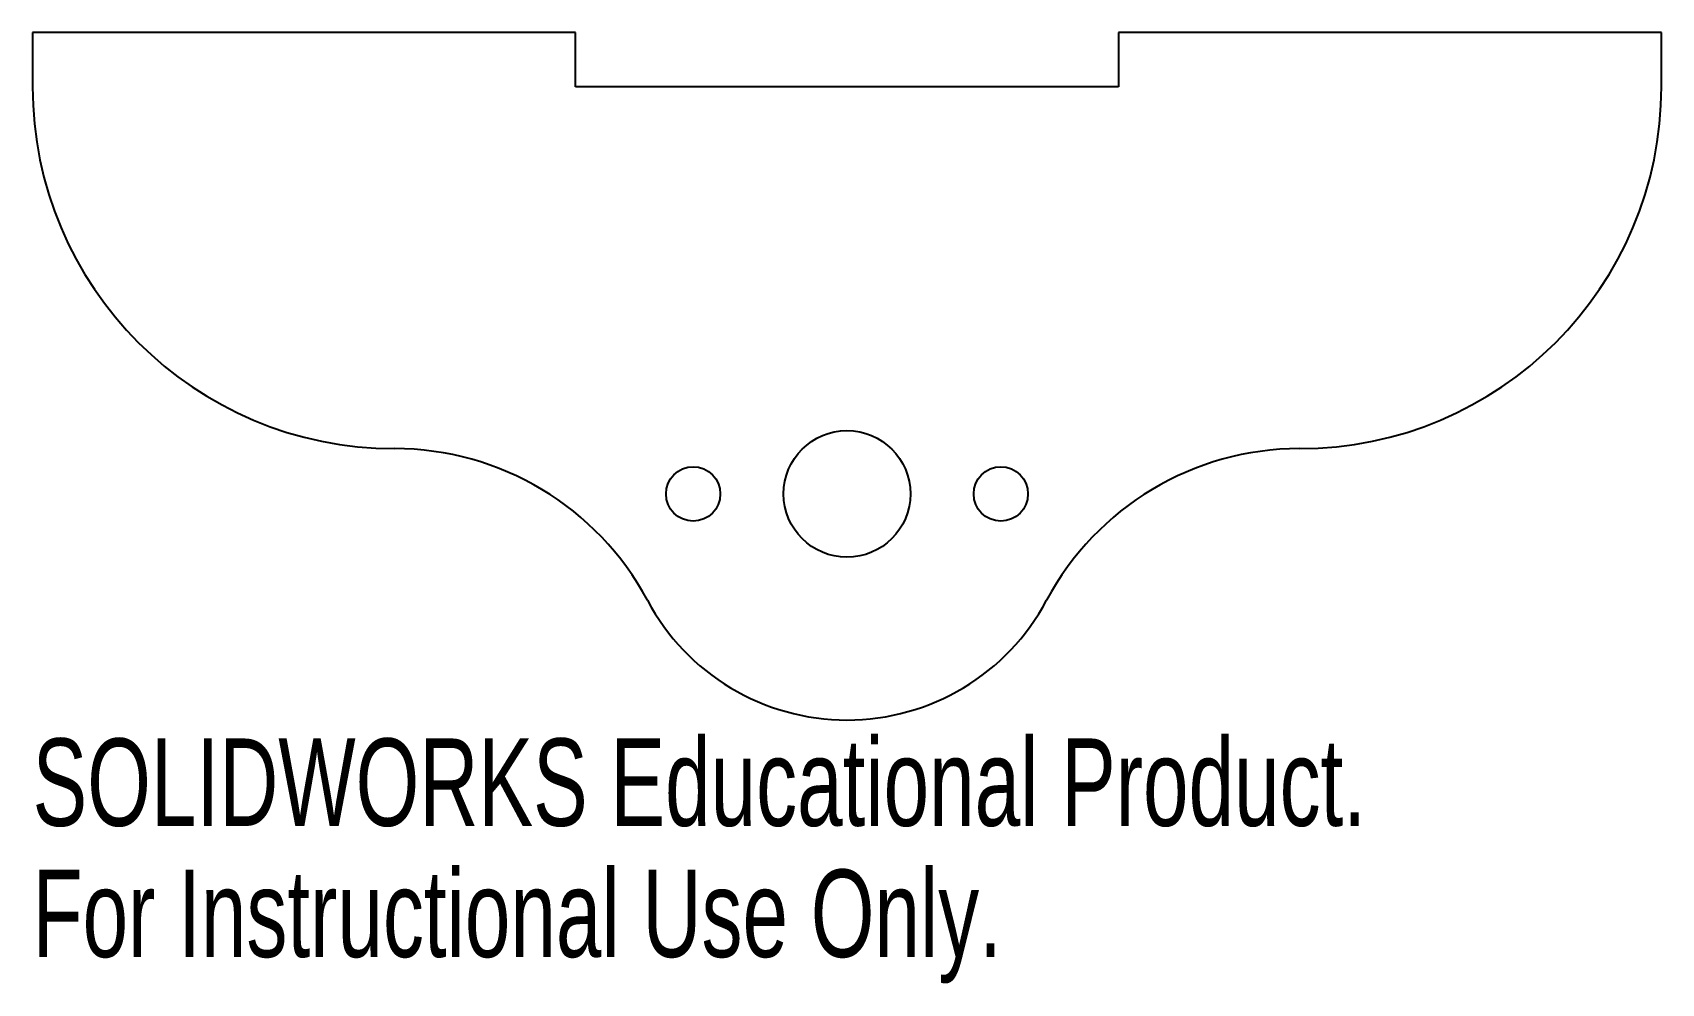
# Model space of a CAD drawing. Header units: millimetres. Extents: x -45 to 45, y -27.1 to 25.5.
import ezdxf

# ---------------------------------------------------------------- set-up
doc = ezdxf.new("R2010")
doc.units = ezdxf.units.MM
doc.styles.add('SLDTEXTSTYLE0', font='TXT', dxfattribs={"width": 0.7})

msp = doc.modelspace()

# ---------------------------------------------------------------- linework, layer by layer
at = {"color": 7, "linetype": 'Continuous', "lineweight": 25}
for p, q in [((-45, 25.5), (-45, 22.5)), ((-15, 25.5), (-45, 25.5)), ((-15, 22.5), (-15, 25.5)), ((15, 25.5), (15, 22.5)), ((45, 25.5), (15, 25.5)), ((45, 22.5), (45, 25.5)), ((15, 22.5), (-15, 22.5))]:
    msp.add_line(p, q, dxfattribs=at)
for centre, radius in [((0, 0), 3.5), ((-8.5, 0), 1.5), ((8.5, 0), 1.5)]:
    msp.add_circle(centre, radius, dxfattribs=at)
for centre, radius, start, end in [((-25, 22.5), 20, 180, 270), ((25, 22.5), 20, 270, 0), ((-25, -13.333), 15.833, 28.07249, 90), ((25, -13.333), 15.833, 90, 151.92751), ((0, 0), 12.5, 208.07249, 331.92751)]:
    msp.add_arc(centre, radius, start, end, dxfattribs=at)

# ---------------------------------------------------------------- texts
at = {"color": 7, "linetype": 'Continuous', "char_height": 4.83362, "attachment_point": 1, "style": 'SLDTEXTSTYLE0'}
for s, insert in [('SOLIDWORKS Educational Product.', (-45, -13.52)), ('For Instructional Use Only.', (-45, -20.77))]:
    msp.add_mtext(s, dxfattribs=dict(at, insert=insert))

doc.saveas('drawing.dxf')
